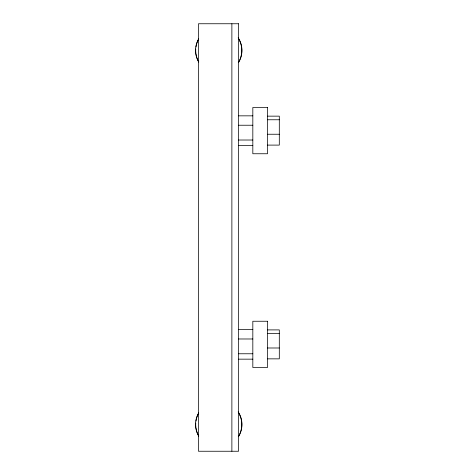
<?xml version="1.0" encoding="UTF-8"?>
<svg xmlns="http://www.w3.org/2000/svg" width="475" height="475" viewBox="0 0 475 475"><rect width="100%" height="100%" fill="white"/><g stroke="black" fill="none" stroke-linecap="round" stroke-linejoin="round"><path stroke-width="0.71" d="M238.557 115.841L252.825 115.841M267.52 116.149L279.306 116.149L279.306 145.101L267.52 145.101M267.52 119.765L279.306 119.765M238.557 125.234L252.825 125.234M267.52 134.241L279.306 134.241M238.557 140.018L252.825 140.018M238.557 145.409L252.825 145.409M238.557 329.591L252.825 329.591M267.52 329.899L279.306 329.899L279.306 358.851L267.52 358.851M267.52 333.515L279.306 333.515M238.557 338.984L252.825 338.984M267.52 347.991L279.306 347.991M238.557 353.768L252.825 353.768M238.557 359.159L252.825 359.159M231.877 23.75L231.877 451.25M238.201 37.792A23.127 23.127 0 0 1 238.468 62.647M198.764 61.91A23.127 23.127 0 0 1 195.938 53.681M195.854 53.016A23.127 23.127 0 0 1 195.753 48.984M195.967 46.983A23.127 23.127 0 0 1 198.52 39.372M238.402 38.38A23.127 23.127 0 0 1 238.308 62.67M198.603 61.934A23.127 23.127 0 0 1 198.692 38.807M238.201 411.855A23.127 23.127 0 0 1 238.468 436.709M198.764 435.973A23.127 23.127 0 0 1 195.938 427.743M195.854 427.078A23.127 23.127 0 0 1 195.753 423.047M195.967 421.046A23.127 23.127 0 0 1 198.52 413.434M238.402 412.442A23.127 23.127 0 0 1 238.308 436.733M198.603 435.997A23.127 23.127 0 0 1 198.692 412.87M238.557 23.75L198.479 23.75L198.479 451.25L238.557 451.25L238.557 23.75M267.52 107.498L252.825 107.498L252.825 153.752L267.52 153.752L267.52 107.498M267.52 321.248L252.825 321.248L252.825 367.502L267.52 367.502L267.52 321.248"/></g></svg>
